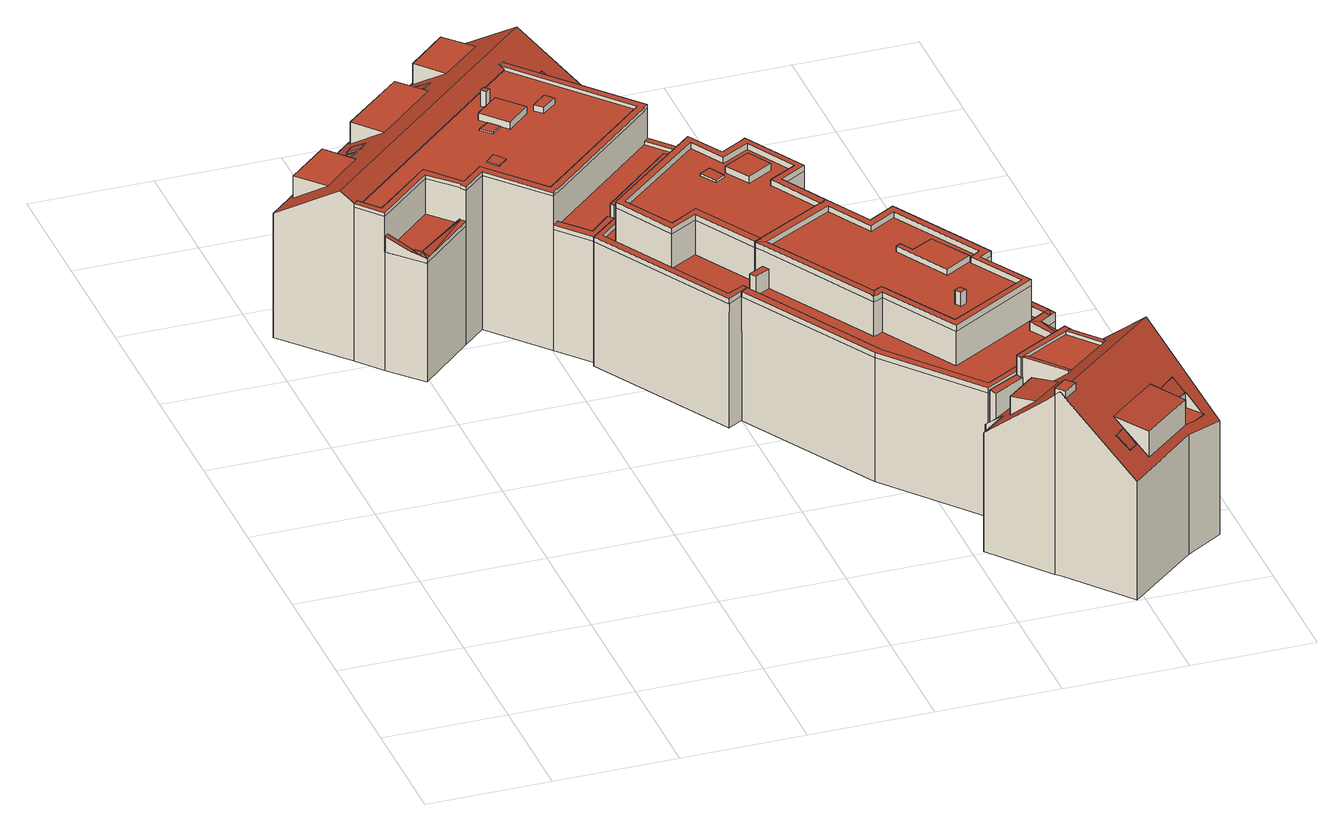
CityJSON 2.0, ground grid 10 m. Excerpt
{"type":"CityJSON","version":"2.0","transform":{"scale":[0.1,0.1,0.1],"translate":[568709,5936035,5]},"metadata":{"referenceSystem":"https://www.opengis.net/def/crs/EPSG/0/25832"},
"CityObjects":{
"building1":{"type":"Building","attributes":{"Grundfläche 2D":"476.901011","Grundhöhe NN":"5.795"},"children":["building1-1","building1-2","building1-3","building1-4","building1-5","building1-6","building1-7","building1-8","building1-9","building1-10","building1-11","building1-12","building1-13"],"geometry":[{"type":"Solid","lod":"3","boundaries":[[[[0,1,2,3,4,5,6,7,8,9,10,11,12,13,14,15,16,17,18,19,20,21,22,23,24]],[[25,26,27,28,29]],[[30,31,32,33]],[[34,35,36,37,38],[39,40,41,42,43,44],[29,45,46,47,26,25],[48,49,33,32]],[[35,50,7,6,5,51,52,22,53,54,20,55,56,57,36]],[[44,58,59,39]],[[60,61,62,63,64,65,66,67,68]],[[69,70,71,72,73,74,75]],[[76,77,78,79,80,81,82,83,84,85,86]],[[87,88,8,7]],[[88,89,9,8]],[[89,90,91,92,12,11,10,9]],[[92,93,13,12]],[[93,94,14,13]],[[94,95,96,97,98,99,19,18,17,16,15,14]],[[99,55,20,19]],[[23,22,52,61,60]],[[24,23,60,68]],[[68,67,0,24]],[[67,66,1,0]],[[66,65,64,3,2,1]],[[64,63,4,3]],[[63,62,51,5,4]],[[29,28,45]],[[47,46,27,26]],[[28,27,46,45]],[[48,32,31]],[[30,33,49]],[[31,30,49,48]],[[39,59,40]],[[58,44,43,42]],[[40,59,58,42,41]],[[74,73,89,88,100,75]],[[70,101,92,91,90,89,73,72,71]],[[92,101,70,102,103,93]],[[94,93,103,104,84,105]],[[94,105,84,83,82,81,80,79,106,99,98,97,96,95]],[[55,99,106,79,107,108,56]],[[88,87,109,110,75,100]],[[69,75,110,111]],[[70,69,111,102]],[[85,84,104,112]],[[86,85,112,113]],[[76,86,113,114]],[[77,76,114,115]],[[78,77,115,116]],[[79,78,116,107]],[[50,35,34,117,109,87,7]],[[51,62,61,52]],[[22,21,53]],[[54,53,21,20]],[[57,56,108,118]],[[37,36,57,118,119]],[[34,38,37,119,117]],[[119,118,108,107,116,115,114,113,112,104,103,102,111,110,109,117]]]],"semantics":{"surfaces":[{"type":"RoofSurface"},{"type":"WallSurface"},{"type":"GroundSurface"}],"values":[[0,0,0,0,0,0,0,0,0,1,1,1,1,1,1,1,1,1,1,1,1,1,1,1,1,1,1,1,1,1,1,1,1,1,1,1,1,1,1,1,1,1,1,1,1,1,1,1,1,1,1,1,1,1,2]]}}]},
"building1-1":{"type":"BuildingInstallation","parents":["building1"],"geometry":[{"type":"MultiSurface","lod":"3","boundaries":[[[120,121,122,123]],[[123,122,124,125]],[[125,126,120,123]],[[121,120,126,127]],[[127,124,122,121]]],"semantics":{"surfaces":[{"type":"RoofSurface"},{"type":"WallSurface"}],"values":[0,1,1,1,1]}}]},
"building1-2":{"type":"BuildingInstallation","parents":["building1"],"geometry":[{"type":"MultiSurface","lod":"3","boundaries":[[[128,129,130]],[[131,130,132]],[[133,130,131]],[[134,130,133]],[[135,130,134]],[[128,130,135]],[[100,136,131,137]],[[133,131,136]],[[128,135,101]],[[72,138,130,129]],[[132,130,138,139]],[[139,140,131,132]],[[137,131,140,74]],[[75,100,137,74]],[[136,100,75,69,134,133]],[[134,69,70,101,135]],[[70,71,72,129,128,101]]],"semantics":{"surfaces":[{"type":"RoofSurface"},{"type":"WallSurface"}],"values":[0,0,0,0,0,0,0,0,0,1,1,1,1,1,1,1,1]}}]},
"building1-3":{"type":"BuildingInstallation","parents":["building1"],"geometry":[{"type":"MultiSurface","lod":"3","boundaries":[[[141,142,143,144,105,145,146,147]],[[84,85,145,105]],[[85,86,146,145]],[[147,148,149,141]],[[142,141,149,150]],[[150,82,143,142]],[[83,84,105,144,143,82]]],"semantics":{"surfaces":[{"type":"RoofSurface"},{"type":"WallSurface"}],"values":[0,1,1,1,1,1,1]}}]},
"building1-4":{"type":"BuildingInstallation","parents":["building1"],"geometry":[{"type":"MultiSurface","lod":"3","boundaries":[[[151,152,153,154]],[[147,146,154,153]],[[86,76,155,151,154,146]],[[155,156,152,151]],[[157,148,147,153,152,156]]],"semantics":{"surfaces":[{"type":"RoofSurface"},{"type":"WallSurface"}],"values":[0,1,1,1,1]}}]},
"building1-5":{"type":"BuildingInstallation","parents":["building1"],"geometry":[{"type":"MultiSurface","lod":"3","boundaries":[[[158,106,159,160,156,155,161]],[[160,159,80,162]],[[156,160,162,157]],[[76,77,161,155]],[[77,78,158,161]],[[78,79,106,158]],[[80,159,106,79]]],"semantics":{"surfaces":[{"type":"RoofSurface"},{"type":"WallSurface"}],"values":[0,1,1,1,1,1,1]}}]},
"building1-6":{"type":"BuildingInstallation","parents":["building1"],"geometry":[{"type":"MultiSurface","lod":"3","boundaries":[[[163,164,165,166]],[[166,165,167,168]],[[163,166,168,169]],[[164,163,169,170]],[[165,164,170,167]]],"semantics":{"surfaces":[{"type":"RoofSurface"},{"type":"WallSurface"}],"values":[0,1,1,1,1]}}]},
"building1-7":{"type":"BuildingInstallation","parents":["building1"],"geometry":[{"type":"MultiSurface","lod":"3","boundaries":[[[171,172,173,174]],[[171,174,175,176]],[[172,171,176,177]],[[177,178,173,172]],[[178,175,174,173]]],"semantics":{"surfaces":[{"type":"RoofSurface"},{"type":"WallSurface"}],"values":[0,1,1,1,1]}}]},
"building1-8":{"type":"BuildingInstallation","parents":["building1"],"geometry":[{"type":"MultiSurface","lod":"3","boundaries":[[[179,180,181,182,183]],[[181,180,184,185]],[[185,186,182,181]],[[186,187,188,179,183,182]],[[188,184,180,179]]],"semantics":{"surfaces":[{"type":"RoofSurface"},{"type":"WallSurface"}],"values":[0,1,1,1,1]}}]},
"building1-9":{"type":"BuildingInstallation","parents":["building1"],"geometry":[{"type":"MultiSurface","lod":"3","boundaries":[[[189,190,191,192]],[[192,191,193,194]],[[189,192,194,195]],[[190,189,195,196]],[[191,190,196,193]]],"semantics":{"surfaces":[{"type":"RoofSurface"},{"type":"WallSurface"}],"values":[0,1,1,1,1]}}]},
"building1-10":{"type":"BuildingInstallation","parents":["building1"],"geometry":[{"type":"MultiSurface","lod":"3","boundaries":[[[197,198,199,200]],[[200,199,201,202]],[[197,200,202,203]],[[198,197,203,204]],[[199,198,204,201]]],"semantics":{"surfaces":[{"type":"RoofSurface"},{"type":"WallSurface"}],"values":[0,1,1,1,1]}}]},
"building1-11":{"type":"BuildingInstallation","parents":["building1"],"geometry":[{"type":"MultiSurface","lod":"3","boundaries":[[[205,206,207,208]],[[208,207,209,210]],[[210,211,205,208]],[[211,212,206,205]],[[207,206,212,209]]],"semantics":{"surfaces":[{"type":"RoofSurface"},{"type":"WallSurface"}],"values":[0,1,1,1,1]}}]},
"building1-12":{"type":"BuildingInstallation","parents":["building1"],"geometry":[{"type":"MultiSurface","lod":"3","boundaries":[[[213,214,215,216]],[[217,218,214,213]],[[218,219,215,214]],[[216,215,219,220]],[[220,217,213,216]]],"semantics":{"surfaces":[{"type":"RoofSurface"},{"type":"WallSurface"}],"values":[0,1,1,1,1]}}]},
"building1-13":{"type":"BuildingInstallation","parents":["building1"],"geometry":[{"type":"MultiSurface","lod":"3","boundaries":[[[221,222,223,224]],[[224,223,225,226]],[[226,227,221,224]],[[222,221,227,228]],[[228,225,223,222]]],"semantics":{"surfaces":[{"type":"RoofSurface"},{"type":"WallSurface"}],"values":[0,1,1,1,1]}}]},
"building2":{"type":"Building","attributes":{"Grundfläche 2D":"199.579078","Grundhöhe NN":"5.504"},"children":["building2-1","building2-2","building2-3","building2-4"],"geometry":[{"type":"Solid","lod":"3","boundaries":[[[[229,230,146,145,231,232,233,234,235,236,237,238,239,240,241]],[[242,243,244,245,246,247,248,249]],[[250,251,252,253,254,255,256,257,258,259,260,261,262,263,264,265,266,267,268,269,270,271,272]],[[273,274,275,276,277,278,279,280,281,282,283,284,285]],[[286,287,288,289,290,291,292,293,294,295]],[[242,249,248,296,297]],[[85,298,231,145]],[[298,280,232,231]],[[280,279,233,232]],[[279,278,234,233]],[[278,277,235,234]],[[277,276,236,235]],[[237,236,276,275]],[[299,300,240,239]],[[300,301,77,229,241,240]],[[77,76,230,229]],[[76,86,146,230]],[[86,85,145,146]],[[293,292,253,252]],[[292,291,254,253]],[[255,254,291,290]],[[290,289,256,255]],[[289,288,257,256]],[[288,302,258,257]],[[302,303,259,258]],[[303,304,260,259]],[[304,305,261,260]],[[305,306,262,261]],[[306,307,263,262]],[[307,308,264,263]],[[308,309,265,264]],[[309,310,266,265]],[[310,311,267,266]],[[311,312,268,267]],[[312,313,269,268]],[[270,269,313,314]],[[314,287,271,270]],[[287,286,272,271]],[[286,295,250,272]],[[251,250,295,294]],[[252,251,294,293]],[[300,299,315,316]],[[76,77,317,318]],[[317,77,301,300,316,319]],[[86,76,318,320]],[[85,86,320,321]],[[298,85,321,322]],[[281,280,298,322,323]],[[281,323,324,282]],[[243,242,297,325]],[[245,244,243,325,326]],[[287,314,282,324,327,288]],[[302,288,327,328]],[[302,328,296,248,303]],[[303,248,247,304]],[[245,326,329,305,304,247,246]],[[306,305,329,315,299,239]],[[307,306,239,238]],[[308,307,238,237]],[[308,237,275,274,309]],[[309,274,273,310]],[[310,273,285,311]],[[311,285,284,312]],[[312,284,283,313]],[[313,283,282,314]],[[328,327,324,323,322,321,320,318,317,319,316,315,329,326,325,297,296]]]],"semantics":{"surfaces":[{"type":"RoofSurface"},{"type":"WallSurface"},{"type":"GroundSurface"}],"values":[[0,0,0,0,0,1,1,1,1,1,1,1,1,1,1,1,1,1,1,1,1,1,1,1,1,1,1,1,1,1,1,1,1,1,1,1,1,1,1,1,1,1,1,1,1,1,1,1,1,1,1,1,1,1,1,1,1,1,1,1,1,1,1,1,1,2]]}}]},
"building2-1":{"type":"BuildingInstallation","parents":["building2"],"geometry":[{"type":"MultiSurface","lod":"3","boundaries":[[[330,331,332,333]],[[334,335,333,332,246]],[[335,336,330,333]],[[245,331,330,336,244]],[[245,246,332,331]]],"semantics":{"surfaces":[{"type":"RoofSurface"},{"type":"WallSurface"}],"values":[0,1,1,1,1]}}]},
"building2-2":{"type":"BuildingInstallation","parents":["building2"],"geometry":[{"type":"MultiSurface","lod":"3","boundaries":[[[336,335,337,338,339,340]],[[337,335,334,341]],[[249,242,339,338]],[[338,337,341,249]],[[242,243,340,339]],[[243,244,336,340]]],"semantics":{"surfaces":[{"type":"RoofSurface"},{"type":"WallSurface"}],"values":[0,1,1,1,1,1]}}]},
"building2-3":{"type":"BuildingInstallation","parents":["building2"],"geometry":[{"type":"MultiSurface","lod":"3","boundaries":[[[342,343,344,345]],[[346,347,343,342]],[[347,348,344,343]],[[348,349,345,344]],[[342,345,349,346]]],"semantics":{"surfaces":[{"type":"RoofSurface"},{"type":"WallSurface"}],"values":[0,1,1,1,1]}}]},
"building2-4":{"type":"BuildingInstallation","parents":["building2"],"geometry":[{"type":"MultiSurface","lod":"3","boundaries":[[[350,351,352,353]],[[351,350,354,355]],[[355,356,352,351]],[[353,352,356,357]],[[357,354,350,353]]],"semantics":{"surfaces":[{"type":"RoofSurface"},{"type":"WallSurface"}],"values":[0,1,1,1,1]}}]},
"building3":{"type":"Building","attributes":{"Grundfläche 2D":"279.322038","Grundhöhe NN":"5.511"},"children":["building3-1","building3-2","building3-3","building3-4","building3-5","building3-6"],"geometry":[{"type":"MultiSurface","lod":"3","boundaries":[[[358,359,360,361,362,363,364,365,366,367,368,369,370,371,372,373,374,375,376,377,378,379,259,258,257,270,380,381]],[[382,383,384,385,386,387,232,388,389,390,391,392,393,394,395]],[[396,397,398,399,400,401,402,403,404,405,406,407,408,409,410,314,411]],[[412,413,414,415,416,417,418,419,420,421,422,423,424,425,426,427,281,280,428,429,430,431,432,433,434,435,436,437]],[[243,438,242,439,440,441]],[[399,442,443,369,368,367]],[[443,444,370,369]],[[444,445,371,370]],[[445,446,372,371]],[[446,447,448,449,450,376,375,374,373,372]],[[450,451,377,376]],[[451,452,378,377]],[[452,453,303,259,379,378]],[[303,302,258,259]],[[302,288,257,258]],[[288,314,270,257]],[[410,409,381,380]],[[409,408,358,381]],[[408,407,359,358]],[[360,359,407,406]],[[406,405,361,360]],[[405,404,362,361]],[[363,362,404,403]],[[402,364,363,403]],[[400,366,365,364,402,401]],[[430,429,386,385]],[[385,384,431,430]],[[428,280,232,387]],[[280,454,388,232]],[[454,455,389,388]],[[455,456,390,389]],[[456,457,391,390]],[[457,458,392,391]],[[458,436,393,392]],[[435,434,395,394]],[[432,383,382,395,434,433]],[[432,431,384,383]],[[444,420,419,445]],[[445,419,418,446]],[[415,459,460,450,449,448,447,446,418,417,416]],[[451,450,460,461]],[[441,440,439,452,451,461,462]],[[297,296,303,453,452,439,242]],[[302,303,296,328]],[[288,302,328,327]],[[314,288,327,324]],[[396,411,314,324,323,281,427,426,425,424,423,399,398,397]],[[443,442,399,423,422,421]],[[444,443,421,420]],[[454,280,281,323,463]],[[455,454,463,464]],[[456,455,464,465]],[[457,456,465,466]],[[458,457,466,467]],[[468,437,436,458,467,469]],[[412,437,468,470]],[[413,412,470,471]],[[459,415,414,413,471,472]],[[242,438,243,325,297]],[[243,441,462,325]],[[469,467,466,465,464,463,323,324,327,328,296,297,325,462,461,460,459,472,471,470,468]]],"semantics":{"surfaces":[{"type":"RoofSurface"},{"type":"WallSurface"},{"type":"GroundSurface"}],"values":[0,0,0,0,0,1,1,1,1,1,1,1,1,1,1,1,1,1,1,1,1,1,1,1,1,1,1,1,1,1,1,1,1,1,1,1,1,1,1,1,1,1,1,1,1,1,1,1,1,1,1,1,1,1,1,1,1,1,1,1,2]}}]},
"building3-1":{"type":"BuildingInstallation","parents":["building3"],"geometry":[{"type":"MultiSurface","lod":"3","boundaries":[[[473,474,475,476,477,478]],[[475,474,479,480]],[[480,481,476,475]],[[481,482,477,476]],[[482,483,478,477]],[[473,478,483,484]],[[474,473,484,479]]],"semantics":{"surfaces":[{"type":"RoofSurface"},{"type":"WallSurface"}],"values":[0,1,1,1,1,1,1]}}]},
"building3-2":{"type":"BuildingInstallation","parents":["building3"],"geometry":[{"type":"MultiSurface","lod":"3","boundaries":[[[380,270,485,486,487,488,367,366,489]],[[314,411,396,397,398,399,367,488,487,486,485,270]],[[400,490,410,380,489,366]]],"semantics":{"surfaces":[{"type":"RoofSurface"},{"type":"WallSurface"}],"values":[0,1,1]}}]},
"building3-3":{"type":"BuildingInstallation","parents":["building3"],"geometry":[{"type":"MultiSurface","lod":"3","boundaries":[[[491,492,493,494]],[[495,496,494,493]],[[491,494,496,497]],[[497,498,492,491]],[[493,492,498,495]]],"semantics":{"surfaces":[{"type":"RoofSurface"},{"type":"WallSurface"}],"values":[0,1,1,1,1]}}]},
"building3-4":{"type":"BuildingInstallation","parents":["building3"],"geometry":[{"type":"MultiSurface","lod":"3","boundaries":[[[499,500,501,502]],[[500,503,504,501]],[[503,505,506,507]],[[507,504,503]],[[508,506,505]],[[508,393,509,510,506]],[[511,504,507]],[[499,417,512,503,500]],[[513,505,503,512]],[[508,505,513,435,394,393]],[[437,509,393,436]],[[509,437,412,506,510]],[[506,412,413,511,507]],[[413,414,415,501,504,511]],[[416,417,499,502,501,415]]],"semantics":{"surfaces":[{"type":"RoofSurface"},{"type":"WallSurface"}],"values":[0,0,0,0,0,0,0,1,1,1,1,1,1,1,1]}}]},
"building3-5":{"type":"BuildingInstallation","parents":["building3"],"geometry":[{"type":"MultiSurface","lod":"3","boundaries":[[[514,515,516,517]],[[428,387,517,516,426]],[[387,386,514,517]],[[425,515,514,386,429]],[[426,516,515,425]]],"semantics":{"surfaces":[{"type":"RoofSurface"},{"type":"WallSurface"}],"values":[0,1,1,1,1]}}]},
"building3-6":{"type":"BuildingInstallation","parents":["building3"],"geometry":[{"type":"MultiSurface","lod":"3","boundaries":[[[518,340,519,520]],[[520,519,438,440]],[[518,520,440,441]],[[340,518,441,243]],[[519,340,243,438]]],"semantics":{"surfaces":[{"type":"RoofSurface"},{"type":"WallSurface"}],"values":[0,1,1,1,1]}}]},
"building4":{"type":"Building","attributes":{"Grundfläche 2D":"171.508057","Grundhöhe NN":"5.473"},"children":["building4-1","building4-2","building4-3","building4-4","building4-5","building4-6","building4-7","building4-8","building4-9"],"geometry":[{"type":"MultiSurface","lod":"3","boundaries":[[[521,522,523,524]],[[525,526,527,528,529,530]],[[531,532,533,534]],[[531,535,536,537,538,539,540,541,542,543,544,545,546,547,548,549,550,551,552,553,554,532],[523,555,556,524]],[[557,545,544]],[[558,559,560,561,562,563,546,545,557],[525,564,565,566,567,568,569,570,571,572,573,574,575,527,526]],[[555,523,522]],[[556,521,524]],[[522,521,556,555]],[[575,574,573,529,528]],[[573,564,525,530,529]],[[575,528,527]],[[562,561,560,576,577]],[[563,562,577,578]],[[548,547,546,563,578,579]],[[580,581,540,539,538,582,550,549,548,579,468]],[[541,540,581,583]],[[542,541,583,584]],[[544,543,542,584,585]],[[586,576,560,559,558,557,544,585,587]],[[576,586,587,585,584,583,581,580,468,579,578,577]]],"semantics":{"surfaces":[{"type":"RoofSurface"},{"type":"WallSurface"},{"type":"GroundSurface"}],"values":[0,0,0,0,0,0,1,1,1,1,1,1,1,1,1,1,1,1,1,1,2]}}]},
"building4-1":{"type":"BuildingInstallation","parents":["building4"],"geometry":[{"type":"MultiSurface","lod":"3","boundaries":[[[588,589,590,591,592]],[[593,594,592,591]],[[554,553,595,588,592,594]],[[553,552,589,588,595]],[[593,591,590,533,532]]],"semantics":{"surfaces":[{"type":"RoofSurface"},{"type":"WallSurface"}],"values":[0,1,1,1,1]}}]},
"building4-2":{"type":"BuildingInstallation","parents":["building4"],"geometry":[{"type":"MultiSurface","lod":"3","boundaries":[[[596,597,590,589,598,599,600]],[[600,601,602,596]],[[537,536,597,603,534,533,590,597,596,602]],[[598,589,552,551,604]],[[598,604,605,599]],[[599,605,550,582,538,601,600]]],"semantics":{"surfaces":[{"type":"RoofSurface"},{"type":"WallSurface"}],"values":[0,1,1,1,1,1]}}]},
"building4-3":{"type":"BuildingInstallation","parents":["building4"],"geometry":[{"type":"MultiSurface","lod":"3","boundaries":[[[606,607,605,604,595,608]],[[548,549,550,605,607,606]],[[551,553,595,604]],[[553,547,608,595]],[[547,548,606,608]]],"semantics":{"surfaces":[{"type":"RoofSurface"},{"type":"WallSurface"}],"values":[0,1,1,1,1]}}]},
"building4-4":{"type":"BuildingInstallation","parents":["building4"],"geometry":[{"type":"MultiSurface","lod":"3","boundaries":[[[601,609,610,611,602]],[[539,612,610,609]],[[611,610,612,613]],[[613,537,602,611]],[[609,601,538,539]]],"semantics":{"surfaces":[{"type":"RoofSurface"},{"type":"WallSurface"}],"values":[0,1,1,1,1]}}]},
"building4-5":{"type":"BuildingInstallation","parents":["building4"],"geometry":[{"type":"MultiSurface","lod":"3","boundaries":[[[614,572,615,570,616,617,618,619]],[[573,572,614]],[[616,570,569]],[[616,569,568,567,566,618,617]],[[566,565,618]],[[565,564,619,618]],[[564,573,614,619]],[[615,572,571]],[[570,615,571]]],"semantics":{"surfaces":[{"type":"RoofSurface"},{"type":"WallSurface"}],"values":[0,1,1,1,1,1,1,1,1]}}]},
"building4-6":{"type":"BuildingInstallation","parents":["building4"],"geometry":[{"type":"MultiSurface","lod":"3","boundaries":[[[620,621,622,623,624,625,626,627]],[[628,629,620,627]],[[630,628,627,626,625,624,631,632]],[[620,629,633,634,623,622,621]],[[634,631,624,623]]],"semantics":{"surfaces":[{"type":"RoofSurface"},{"type":"WallSurface"}],"values":[0,1,1,1,1]}}]},
"building4-7":{"type":"BuildingInstallation","parents":["building4"],"geometry":[{"type":"MultiSurface","lod":"3","boundaries":[[[635,636,637,638,639,640]],[[544,557,558,559,638,637,636,635]],[[559,641,639,638]],[[639,641,545,642,640]],[[544,635,640,642]]],"semantics":{"surfaces":[{"type":"RoofSurface"},{"type":"WallSurface"}],"values":[0,1,1,1,1]}}]},
"building4-8":{"type":"BuildingInstallation","parents":["building4"],"geometry":[{"type":"MultiSurface","lod":"3","boundaries":[[[643,644,645,646]],[[643,646,647,648]],[[568,647,646,645]],[[648,567,644,643]],[[567,568,645,644]]],"semantics":{"surfaces":[{"type":"RoofSurface"},{"type":"WallSurface"}],"values":[0,1,1,1,1]}}]},
"building4-9":{"type":"BuildingInstallation","parents":["building4"],"geometry":[{"type":"MultiSurface","lod":"3","boundaries":[[[603,597,649,650]],[[651,652,650,649]],[[534,603,650,652,531]],[[535,651,649,597,536]]],"semantics":{"surfaces":[{"type":"RoofSurface"},{"type":"WallSurface"}],"values":[0,1,1,1]}}]}
},
"vertices":[
[160,525,145],[142,509,145],[122,531,145],[119,535,145],[72,493,145],[58,509,145],[56,507,145],[55,506,145],[72,486,145],[118,527,145],[138,506,145],[138,505,145],[141,501,145],[159,517,145],[199,472,145],[203,476,145],[204,476,145],[302,563,145],[302,564,145],[306,567,145],[225,658,145],[220,655,145],[221,654,145],[298,567,145],[200,480,145],[66,564,137],[81,577,137],[62,599,137],[29,570,137],[49,548,137],[197,720,137],[165,691,137],[184,670,137],[217,699,137],[9,557,116],[47,515,152],[247,692,152],[209,735,116],[91,630,116],[113,606,137],[94,628,118],[101,634,118],[144,672,118],[158,657,132],[163,651,137],[29,570,118],[62,599,118],[74,585,130],[165,691,119],[197,720,119],[53,508,147],[60,507,143],[223,652,143],[220,655,146],[225,658,146],[229,654,142],[255,624,117],[284,650,117],[144,672,137],[94,628,137],[298,567,142],[223,652,142],[60,507,142],[72,493,142],[119,535,142],[122,531,142],[142,509,142],[160,525,142],[200,480,142],[96,460,111],[141,501,111],[138,505,111],[138,506,111],[118,527,111],[75,488,111],[72,486,111],[307,521,113],[308,520,113],[330,540,113],[306,567,113],[302,564,113],[302,563,113],[204,476,113],[203,476,113],[199,472,113],[222,446,113],[245,466,113],[55,506,142],[72,486,142],[118,527,142],[138,506,142],[138,505,142],[141,501,142],[159,517,142],[199,472,142],[203,476,142],[204,476,142],[302,563,142],[302,564,142],[306,567,142],[72,486,125],[141,501,115],[141,501,8],[159,517,8],[199,472,8],[199,472,117],[306,567,116],[306,567,8],[255,624,8],[55,506,8],[72,486,8],[96,460,8],[222,446,8],[245,466,8],[307,521,8],[308,520,8],[330,540,8],[9,557,8],[284,650,8],[209,735,8],
[194,577,143],[187,585,143],[178,578,143],[186,570,143],[178,578,142],[186,570,142],[194,577,142],[187,585,142],
[138,505,115],[138,506,115],[95,468,117],[90,471,117],[91,473,117],[92,465,116],[96,460,115],[99,463,115],[87,470,117],[75,488,125],[95,468,111],[91,473,111],[90,471,111],
[241,470,117],[224,454,117],[204,476,117],[203,476,117],[222,446,117],[245,466,117],[243,469,117],[243,469,113],[241,470,113],[224,454,113],
[307,521,128],[304,524,128],[243,469,128],[245,466,128],[307,521,116],[304,524,116],[304,524,113],
[330,540,116],[302,564,116],[323,540,116],[308,520,116],[323,540,113],
[98,604,132],[90,613,125],[84,607,125],[92,598,132],[84,607,124],[92,598,131],[98,604,131],[90,613,124],
[254,656,133],[247,649,133],[256,639,125],[263,646,125],[263,646,124],[254,656,132],[247,649,132],[256,639,124],
[79,603,125],[72,597,125],[80,588,132],[87,594,132],[80,602,126],[72,597,124],[80,588,131],[87,594,131],[80,602,125],[79,603,124],
[171,669,132],[163,678,125],[156,672,125],[164,663,132],[156,672,124],[164,663,131],[171,669,131],[163,678,124],
[197,609,156],[193,613,156],[190,610,156],[193,606,156],[190,610,142],[193,606,142],[197,609,142],[193,613,142],
[243,595,147],[237,602,147],[225,591,147],[231,585,147],[225,591,142],[231,585,142],[243,595,142],[237,602,142],
[182,592,148],[200,572,148],[219,589,148],[201,609,148],[182,592,142],[200,572,142],[219,589,142],[201,609,142],
[183,532,143],[176,541,143],[168,533,143],[175,525,143],[168,533,142],[175,525,142],[183,532,142],[176,541,142],
[308,520,117],[307,521,117],[288,330,117],[306,341,117],[304,345,117],[290,338,117],[229,446,117],[328,533,117],[352,491,117],[353,491,117],[357,494,117],[331,540,117],[326,536,117],[389,386,114],[403,394,114],[396,406,114],[378,438,114],[372,435,114],[364,430,114],[385,392,114],[387,389,114],[267,398,148],[244,438,148],[317,501,148],[333,473,148],[356,486,148],[379,445,148],[356,432,148],[380,389,148],[381,389,148],[385,392,148],[364,430,148],[386,443,148],[357,494,148],[353,491,148],[352,491,148],[335,481,148],[318,510,148],[237,440,148],[264,391,148],[287,404,148],[316,353,148],[322,356,148],[290,412,148],[318,510,113],[335,481,113],[352,491,113],[328,533,113],[229,446,113],[290,338,113],[304,345,113],[306,341,113],[319,348,113],[316,353,113],[287,404,113],[264,391,113],[237,440,113],[290,412,143],[322,356,143],[380,389,143],[356,432,143],[379,445,143],[356,486,143],[333,473,143],[317,501,143],[244,438,143],[267,398,143],[385,392,5],[389,386,5],[288,330,113],[357,494,113],[331,540,113],[326,536,113],[381,389,143],[385,392,143],[364,430,143],[386,443,143],[357,494,143],[353,491,143],[352,491,143],[335,481,143],[318,510,143],[237,440,143],[264,391,143],[287,404,143],[316,353,143],[357,494,5],[331,540,5],[308,520,5],[307,521,5],[326,536,5],[245,466,5],[222,446,5],[288,330,5],[319,348,5],[316,353,5],[403,394,5],[378,438,5],[380,389,5],[381,389,5],[386,443,5],
[396,406,122],[378,438,122],[372,435,122],[391,403,122],[391,403,114],[391,403,117],[396,406,117],
[396,394,117],[387,389,117],[389,386,117],[403,394,117],[396,394,114],
[319,449,145],[327,454,145],[320,467,145],[311,462,145],[319,449,143],[327,454,143],[320,467,143],[311,462,143],
[342,440,149],[363,452,149],[352,472,149],[330,460,149],[342,440,143],[363,452,143],[352,472,143],[330,460,143],
[405,346,148],[427,359,148],[469,286,148],[460,280,148],[485,237,148],[420,200,148],[384,262,148],[379,260,148],[377,258,148],[374,251,148],[379,253,148],[382,255,148],[418,192,148],[492,235,148],[467,278,148],[471,280,148],[472,281,148],[476,283,148],[477,283,148],[429,367,148],[407,354,148],[389,386,148],[324,350,148],[384,383,148],[467,170,117],[464,174,117],[431,155,117],[371,226,117],[310,334,117],[307,339,117],[300,337,117],[365,223,117],[428,148,117],[463,168,117],[467,160,117],[508,183,117],[506,187,117],[469,166,117],[320,347,143],[320,346,143],[372,255,143],[374,251,143],[377,258,143],[379,260,143],[384,262,143],[420,200,143],[485,237,143],[460,280,143],[469,286,143],[427,359,143],[405,346,143],[384,383,143],[324,350,143],[319,348,143],[494,218,113],[508,227,113],[505,232,113],[476,283,113],[472,281,113],[471,280,113],[467,278,113],[492,235,113],[418,192,113],[382,255,113],[379,253,113],[374,251,113],[372,255,113],[323,341,113],[320,346,113],[320,347,113],[307,339,113],[310,334,113],[371,226,113],[431,155,113],[464,174,113],[467,170,113],[469,166,113],[506,187,113],[508,183,113],[513,186,113],[397,391,114],[407,354,114],[416,359,114],[421,362,114],[379,253,143],[382,255,143],[418,192,143],[492,235,143],[467,278,143],[471,280,143],[472,281,143],[476,283,143],[477,283,143],[429,367,143],[407,354,143],[389,386,143],[300,337,113],[365,223,113],[428,148,113],[463,168,113],[467,160,113],[476,283,5],[477,283,5],[429,367,5],[421,362,5],[300,337,5],[365,223,5],[428,148,5],[463,168,5],[467,160,5],[513,186,5],[508,183,5],[494,218,5],[508,227,5],[505,232,5],
[460,282,148],[441,314,148],[423,304,148],[417,315,148],[413,313,148],[438,269,148],[441,314,143],[423,304,143],[417,315,143],[413,313,143],[438,269,143],[460,282,143],
[319,348,148],[320,347,148],[320,346,148],[372,255,148],[325,349,148],[325,349,143],
[433,224,155],[438,227,155],[435,232,155],[430,229,155],[435,232,143],[430,229,143],[433,224,143],[438,227,143],
[471,280,121],[496,237,121],[476,283,121],[472,281,121],[500,230,121],[505,232,121],[486,221,121],[494,218,121],[503,224,121],[506,187,118],[513,186,117],[511,189,118],[508,227,121],[500,230,113],[486,221,113],
[310,334,130],[323,341,130],[320,346,130],[307,339,130],
[421,362,117],[397,391,117],[416,359,117],
[454,124,135],[430,104,135],[444,87,138],[469,107,138],[532,80,139],[503,56,139],[491,46,139],[511,23,135],[551,57,135],[543,66,137],[481,119,137],[516,147,137],[497,170,137],[457,148,137],[479,117,137],[454,146,105],[453,145,105],[451,150,100],[425,136,95],[421,134,95],[430,121,108],[409,103,108],[443,61,154],[448,55,161],[462,61,165],[546,131,165],[518,181,116],[515,187,111],[513,186,110],[498,177,108],[501,172,113],[500,172,113],[501,171,114],[519,150,137],[430,104,119],[454,124,119],[451,52,165],[452,51,164],[454,48,161],[494,1,108],[515,19,108],[551,49,109],[582,68,104],[543,66,124],[546,69,124],[546,69,125],[546,70,125],[559,81,125],[560,82,125],[569,70,112],[570,69,111],[560,62,112],[551,57,113],[543,50,113],[511,23,113],[494,1,5],[551,49,5],[582,68,5],[515,187,5],[471,162,5],[421,134,5],[471,162,103],[430,121,5],[409,103,5],[448,55,5],[452,51,5],[451,52,5],
[501,171,140],[500,172,140],[497,170,140],[517,146,140],[520,149,140],[517,146,139],[520,149,139],[501,171,123],
[453,145,140],[454,146,140],[501,172,140],[498,177,140],[451,150,140],[451,150,123],[453,145,123],[457,148,140],[501,172,123],[498,177,123],
[515,187,123],[513,186,123],[518,181,123],
[425,136,123],[428,130,123],[454,145,123],[428,130,101],[454,145,105],
[551,57,112],[570,69,112],[560,82,112],[559,81,112],[546,69,112],[543,66,112],
[496,38,132],[493,36,132],[489,31,132],[488,31,132],[496,23,122],[499,26,122],[502,28,122],[503,29,122],[503,29,121],[496,38,131],[502,28,121],[496,23,121],[499,26,121],[489,31,131],[488,31,131],
[448,55,167],[451,52,167],[452,51,167],[454,48,167],[465,57,167],[459,64,167],[465,57,161],[459,64,161],
[539,78,135],[546,70,126],[559,81,126],[552,89,136],[552,89,134],[539,78,134],
[480,116,140],[482,118,140],[480,116,138],[482,118,138]
]}
